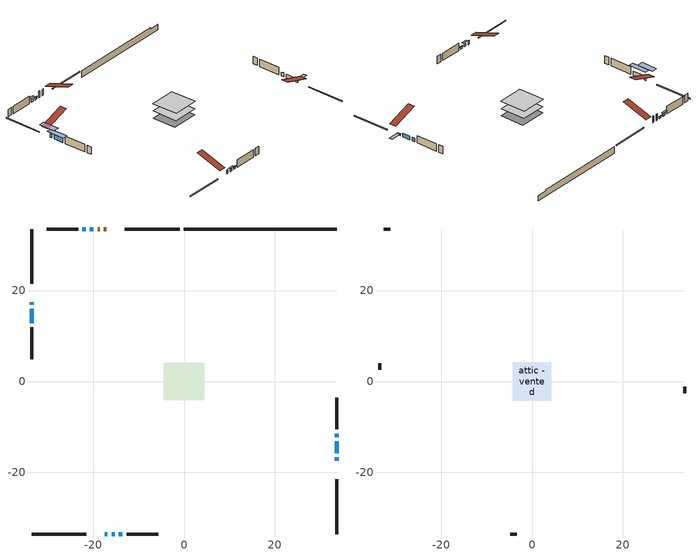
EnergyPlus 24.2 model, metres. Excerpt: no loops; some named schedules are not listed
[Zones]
conditioned space
 floor adiabatic (AdiabaticFloorConstruction): -4.14,-4.14 -4.14,4.14 4.14,4.14 4.14,-4.14 z0.96
 floor foundation (Slab1 construction): -4.43,-3.97 -4.43,3.97 4.43,3.97 4.43,-3.97 z-1.18
 wall outside (RimJoist1 construction): -0.98,33.55 -13.08,33.55 / -33.55,-33.55 -21.45,-33.55 / -33.55,33.55 -33.55,21.45 / 33.55,-33.55 33.55,-21.45 z0.96:1.26
 wall outside (AdiabaticWallConstruction 1): -17.09,33.55 -17.62,33.55 / -18.55,33.55 -19,33.55 z0.96:2.99
 wall outside (AdiabaticWallConstruction): -17.44,-33.55 -16.85,-33.55 / 33.55,-15.75 33.55,-13.19 / 33.55,-12.26 33.55,-11.44 z0.96:2.18; -19.92,33.55 -20.69,33.55 / 33.55,-17.44 33.55,-16.68 z0.96:1.5; -33.55,17.44 -33.55,16.91 z0.96:2.61; -15.93,-33.55 -15.26,-33.55 z0.96:1.8; -33.55,15.98 -33.55,12.83 z0.96:2.31; -21.62,33.55 -22.36,33.55 z0.96:1.88; -14.34,-33.55 -13.57,-33.55 z0.96:1.52
 wall outside (Wall1 construction): -23.29,33.55 -30.24,33.55 / -12.64,-33.55 -5.69,-33.55 / -33.55,11.9 -33.55,4.94 / 33.55,-10.52 33.55,-3.56 z0.96:3.4
 wall foundation (FoundationWall1 construction): -0.06,33.55,-1.18 -0.06,33.55,0.96 30.19,33.55,0.96 30.19,33.55,0.59 33.55,33.55,0.59 33.55,33.55,-1.18
 window (WindowConstruction 5): -17.44,-33.55 -16.86,-33.55 z0.96:2.18
 window (WindowConstruction 8): -19.93,33.55 -20.69,33.55 z0.96:1.49
 window (WindowConstruction 9): 33.55,-17.44 33.55,-16.68 z0.96:1.49
 window (WindowConstruction 6): -33.55,17.44 -33.55,16.91 z0.96:2.61
 window (WindowConstruction): -15.93,-33.55 -15.26,-33.55 z0.96:1.8
 window (WindowConstruction 1): -33.55,15.98 -33.55,12.83 z0.96:2.31
 window (WindowConstruction 2): -21.62,33.55 -22.36,33.55 z0.96:1.87
 window (WindowConstruction 3): 33.55,-15.75 33.55,-13.19 z0.96:2.18
 window (WindowConstruction 4): 33.55,-12.26 33.55,-11.44 z0.96:2.18
 window (WindowConstruction 7): -14.34,-33.55 -13.57,-33.55 z0.96:1.52
 door (Door): -17.1,33.55 -17.62,33.55 z0.96:2.99
 door (Door 1): -18.55,33.55 -19,33.55 z0.96:2.99
 ceiling adiabatic (AdiabaticFloorConstruction): 4.14,-4.14 4.14,4.14 -4.14,4.14 -4.14,-4.14 z0.96
attic - vented
 floor to conditioned space (Floor1 construction Reversed): -4.19,-4.19 -4.19,4.19 4.19,4.19 4.19,-4.19 z3.4
 wall outside (Wall2 construction): -31.17,33.55 -32.62,33.55 / -4.76,-33.55 -3.31,-33.55 / -33.55,4.01 -33.55,2.56 / 33.55,-2.63 33.55,-1.18 z0.96:3.4
 roof outside (Roof1 construction): -16.17,33.55,3.4 -16.17,25.38,6.12 -14.01,25.38,6.12 -14.01,33.55,3.4; -18.37,-33.55,3.4 -18.37,-25.38,6.12 -20.52,-25.38,6.12 -20.52,-33.55,3.4; -33.55,18.37,3.4 -25.38,18.37,6.12 -25.38,20.52,6.12 -33.55,20.52,3.4; 33.55,-18.37,3.4 25.38,-18.37,6.12 25.38,-20.52,6.12 33.55,-20.52,3.4
shading: -20.89,33.55 -19.73,33.55 -19.73,33.68 -20.89,33.68 z1.69; 33.55,-16.55 33.55,-17.57 37.36,-17.57 37.36,-16.55 z1.62; -33.55,14.57 -33.55,19.78 -35.38,19.78 -35.38,14.57 z4.95; -14.67,-33.55 -16.52,-33.55 -16.52,-34.01 -14.67,-34.01 z2.39; -33.55,11.51 -33.55,17.3 -35.07,17.3 -35.07,11.51 z3.63; -22.83,33.55 -21.14,33.55 -21.14,34.01 -22.83,34.01 z2.35; -13.37,-33.55 -14.54,-33.55 -14.54,-33.68 -13.37,-33.68 z1.72
[Building]
Building 1: Terrain=Suburbs
[Site:Location]
Mont Joli AP_QC: Latitude {deg}=48.61; Longitude {deg}=-68.21; Time Zone {hr}=-5; Elevation {m}=52; Keep Site Location Information=Yes
[Site:GroundTemperature:Shallow]
-0.843868, -3.04892, -3.2255, -2.1791, 2.02165, 6.20283, 9.82768, 12.1239, 12.319, 10.4514, 6.91898, 2.86606
[Site:WaterMainsTemperature]
Calculation Method=Schedule; Temperature Schedule=mains temperature schedule
[Material] Roughness=Rough; Thermal Absorptance=0.9
Name | Thickness {m} | Conductivity {W/m-K} | Density {kg/m3} | Specific Heat {J/kg-K} | Solar Absorptance | Visible Absorptance
asphalt or fiberglass shingles | 0.00635 | 0.162714 | 1121.4 | 1465.45 | 0.4 | 0.4
ceiling loosefill ins | 0.0846667 | 0.0480833 | 16.02 | 1046.75 | 0.7 | 0.7
ceiling stud and cavity | 0.1397 | 0.135387 | 65.682 | 1177.47 | 0.7 | 0.7
concrete 4.0 in. | 0.1016 | 1.803125 | 2242.8 | 837.4 | 0.7 | 0.7
concrete 8.0 in. | 0.2032 | 1.803125 | 2242.8 | 837.4 | 0.7 | 0.7
door material | 0.04445 | 0.0451087 | 512.64 | 1214.23 | 0.7 | 0.7
door material 1 | 0.04445 | 0.053851 | 512.64 | 1214.23 | 0.7 | 0.7
exterior vertical ins | 0.0486707 | 0.029427 | 32.04 | 1214.23 | 0.7 | 0.7
floor covering | 0.0127 | 0.0433444 | 54.468 | 1339.84 | 0.6 | 0.6
floor rigid ins; wall rigid ins | 0.512978 | 0.029427 | 32.04 | 1214.23 | 0.7 | 0.7
floor stud and cavity | 0.1397 | 1.75129 | 37.0049 | 1207.88 | 0.7 | 0.7
furniture material conditioned space 1 | 0.1524 | 0.115458 | 640.8 | 1214.23 | 0.6 | 0.6
gypsum board | 0.0127 | 0.160291 | 801 | 837.4 | 0.6 | 0.6
gypsum board 1 | 0.0127 | 0.160291 | 801 | 837.4 | 0.7 | 0.7
osb sheathing 0.5 in. | 0.0127 | 0.115458 | 512.64 | 1214.23 | 0.7 | 0.7
osb sheathing 0.75 in. | 0.01905 | 0.115458 | 512.64 | 1214.23 | 0.7 | 0.7
osb sheathing 2.0 in. | 0.0508 | 0.115458 | 512.64 | 1214.23 | 0.7 | 0.7
rim joist stud and cavity | 0.0508 | 0.0288045 | 125.044 | 1163.47 | 0.6 | 0.6
slab rigid ins | 0.00576401 | 0.029427 | 32.04 | 1214.23 | 0.7 | 0.7
wall stud and cavity | 0.1397 | 0.0906725 | 139.0536 | 1170.24 | 0.7 | 0.7
wall stud and cavity 1 | 0.0889 | 6.1454 | 50.32683 | 1063.81 | 0.6 | 0.6
wall stud and cavity 2 | 0.0889 | 0.380278 | 52.3479 | 1209.89 | 0.7 | 0.7
wall stud and cavity 3 | 0.0889 | 0.391764 | 83.0341 | 1211.67 | 0.7 | 0.7
wood siding | 0.0254 | 0.102417 | 544.68 | 1172.36 | 0.4 | 0.4
wood siding 1 | 0.00254 | 0.102417 | 544.68 | 1172.36 | 0.4 | 0.4
wood siding 2; wood siding 3; wood siding 4 | 0.0254 | 0.102417 | 544.68 | 1172.36 | 0.7 | 0.7
[WindowMaterial:SimpleGlazingSystem]
Name | U-Factor {W/m2-K} | Solar Heat Gain Coefficient
WindowMaterial | 2.00036 | 0.43
WindowMaterial 1 | 1.80504 | 0.53
WindowMaterial 2 | 1.96516 | 0.45
WindowMaterial 3 | 1.92427 | 0.49
WindowMaterial 4 | 1.822638 | 0.37
WindowMaterial 5 | 2.97187 | 0.62
WindowMaterial 6 | 2.220098 | 0.55
WindowMaterial 7 | 3.0559 | 0.43
WindowMaterial 8 | 3.05704 | 0.42
[Construction]
AdiabaticFloorConstruction: floor stud and cavity, floor rigid ins, osb sheathing 0.75 in., floor covering
AdiabaticWallConstruction: wood siding 3, wall rigid ins, wall stud and cavity 2, gypsum board
AdiabaticWallConstruction 1: wood siding 4, wall rigid ins, wall stud and cavity 2, gypsum board
Door: door material
Door 1: door material 1
Floor1 construction Reversed: gypsum board, ceiling stud and cavity, ceiling loosefill ins
FoundationWall1 construction: concrete 8.0 in., gypsum board 1
furniture construction conditioned space 1: furniture material conditioned space 1
PartitionWallConstruction: gypsum board, wall stud and cavity 3, gypsum board
RimJoist1 construction: wood siding 2, osb sheathing 2.0 in., rim joist stud and cavity
Roof1 construction: asphalt or fiberglass shingles
Slab1 construction: slab rigid ins, concrete 4.0 in.
Wall1 construction: wood siding, osb sheathing 0.5 in., wall stud and cavity, gypsum board
Wall2 construction: wood siding 1, wall stud and cavity 1
WindowConstruction: WindowMaterial
WindowConstruction 1: WindowMaterial 1
WindowConstruction 2: WindowMaterial 2
WindowConstruction 3: WindowMaterial 3
WindowConstruction 4: WindowMaterial 4
WindowConstruction 5: WindowMaterial 5
WindowConstruction 6: WindowMaterial 6
WindowConstruction 7: WindowMaterial 7
WindowConstruction 8; WindowConstruction 9: WindowMaterial 8
[Zone] Multiplier=1; Part of Total Floor Area=Yes
Name | Volume {m3}
attic - vented | 31.1188
conditioned space | 334.4
[Space]
Name | Zone | Volume {m3}
attic - vented 1 | attic - vented | 31.1188
conditioned space 1 | conditioned space | 334.4
[ZoneInfiltration:EffectiveLeakageArea]
infil attic - vented 1: Zone or Space=attic - vented 1; Schedule=Always On Discrete; Effective Air Leakage Area {cm2}=2448; Stack Coefficient=0.000358965; Wind Coefficient=1.28011e-05
[ZoneMixing]
whole house fan mix: Zone or Space=attic - vented; Schedule=Always On Continuous; Design Flow Rate Calculation Method=Flow/Zone; Design Flow Rate {m3/s}=0; Source Zone or Space=conditioned space
[SurfaceProperty:ExposedFoundationPerimeter]
Slab1: Exposed Perimeter Calculation Method=TotalExposedPerimeter; Total Exposed Perimeter {m}=33.607
[InternalMass] Zone or ZoneList=conditioned space; Space or SpaceList=conditioned space 1
Name | Construction | Surface Area {m2}
furniture mass conditioned space 1 | furniture construction conditioned space 1 | 55.5521
partition wall mass | PartitionWallConstruction | 138.88
[Lights]
interior lighting: Zone or ZoneList or Space or SpaceList=conditioned space 1; Schedule=interior lighting schedule; Design Level Calculation Method=LightingLevel; Lighting Level {W}=343.2; Return Air Fraction=0; Fraction Radiant=0.6; Fraction Visible=0.2; Fraction Replaceable=1
[People]
occupants: Zone or ZoneList or Space or SpaceList=conditioned space 1; Number of People Schedule=occupants schedule; Number of People Calculation Method=People; Number of People=3; Fraction Radiant=0.314171; Sensible Heat Fraction=0.56303; Activity Level Schedule=occupants activity schedule; Carbon Dioxide Generation Rate {m3/s-W}=0; Enable ASHRAE 55 Comfort Warnings=No; Mean Radiant Temperature Calculation Type=EnclosureAveraged
[ElectricEquipment] Zone or ZoneList or Space or SpaceList=conditioned space 1; Design Level Calculation Method=EquipmentLevel
Name | Schedule | Design Level {W} | Fraction Latent | Fraction Radiant | Fraction Lost
clothes dryer | clothes dryer schedule | 140.772 | 0.015 | 0.081 | 0.85
clothes washer | clothes washer schedule | 32.1985 | 0.03 | 0.162 | 0.7
cooking range | cooking range schedule | 215.147 | 0.08 | 0.432 | 0.2
dishwasher | dishwasher schedule | 66.8632 | 0.3 | 0.18 | 0.4
fridge | fridge schedule | 72.9452 | 0 | 0.6 | 0
mech vent bath fan 0 | mech vent bath fan 0 schedule | 1.8 | 0 | 0 | 1
mech vent house fan | mech vent house fan schedule | 0 | 0 | 0 | 1
mech vent house fan cfis | mech vent house fan cfis schedule | 0 | 0 | 0 | 0
mech vent range fan 0 | mech vent range fan 0 schedule | 2.7 | 0 | 0 | 1
misc plug loads | misc plug loads schedule | 494.7 | 0.045 | 0.513 | 0.1
whole house fan | Always On Discrete | 0 | 0 | 0 | 1
[OtherEquipment] Zone or ZoneList or Space or SpaceList=conditioned space 1; Design Level Calculation Method=EquipmentLevel
Name | Fuel Type | Schedule | Design Level {W} | Fraction Latent | Fraction Radiant | Fraction Lost
clothes dryer 1 | Electricity | clothes dryer schedule | 0 | 0.015 | 0.081 | 0.85
cooking range 1 | Electricity | cooking range schedule | 0 | 0.08 | 0.432 | 0.2
general water use latent | None | general water use schedule | 62.594 | 1 | 0 | 0
general water use sensible | None | general water use schedule | -61.6891 | 0 | 0.6 | 0
mech vent house fan latent load | None | Always On Discrete | 0 | 1 | 0 | 0
mech vent house fan sensible load | None | Always On Discrete | 0 | 0 | 0 | 0
water heater energy adjustment1 | Electricity | Always On Discrete | 0.01 | 0 | 0 | 1
[ZoneInfiltration:DesignFlowRate] Zone or ZoneList or Space or SpaceList=conditioned space 1; Schedule=Always On Discrete; Design Flow Rate Calculation Method=Flow/Zone; Design Flow Rate {m3/s}=0
infil flow; natural vent flow; whole house fan flow
[ZoneControl:Thermostat]
conditioned space Thermostat: Zone or ZoneList=conditioned space; Control Type Schedule=conditioned space Thermostat Schedule; Control 1=conditioned space temperature setpoint; Temperature Difference Between Cutout And Setpoint {deltaC}=0
[ZoneHVAC:Baseboard:Convective:Electric]
electric baseboard: Availability Schedule=Always On Discrete; Heating Design Capacity {W}=5837.39; Efficiency=1
[Zone equipment]
conditioned space: electric baseboard
[Foundation:Kiva]
Foundation Kiva 1: Initial Indoor Air Temperature {C}=18; Wall Height Above Grade {m}=0.959998; Wall Depth Below Slab {m}=0.2032; Custom Block Material Name 1=exterior vertical ins; Custom Block Depth 1 {m}=2.14; Custom Block X Position 1 {m}=0.2159; Custom Block Z Position 1 {m}=0
[Foundation:Kiva:Settings]
Soil Conductivity {W/m-K}=0.849921; Soil Density {kg/m3}=1842.3; Soil Specific Heat {J/kg-K}=418.7; Ground Solar Absorptivity=0.9; Ground Thermal Absorptivity=0.9; Ground Surface Roughness {m}=0.03; Far-Field Width {m}=40; Deep-Ground Boundary Condition=ZeroFlux; Deep-Ground Depth {m}=40; Minimum Cell Dimension {m}=0.2; Maximum Cell Growth Coefficient=3; Simulation Timestep=Timestep
[Exterior:Lights]
exterior lighting: Schedule=exterior lighting schedule; Design Level {W}=75.6
[EnergyManagementSystem:GlobalVariable]
infil_program_Qfan
infil_program_Qinf
natural_vent_program_Qnv
natural_vent_program_Qwhf
[EnergyManagementSystem:Sensor]
Name | Output:Variable or Output:Meter Index Key | Output:Variable or Output:Meter
airflow_gain | infil flow | Infiltration Sensible Heat Gain Energy
airflow_gain_1 | natural vent flow | Infiltration Sensible Heat Gain Energy
airflow_gain_2 | whole house fan flow | Infiltration Sensible Heat Gain Energy
airflow_loss | infil flow | Infiltration Sensible Heat Loss Energy
airflow_loss_1 | natural vent flow | Infiltration Sensible Heat Loss Energy
airflow_loss_2 | whole house fan flow | Infiltration Sensible Heat Loss Energy
clg_load_cond |  | Cooling:EnergyTransfer:Zone:CONDITIONED SPACE
clg_sp_s; clg_sp_s_1 | cooling setpoint | Schedule Value
clothes_dryer_exhaust_0_sch_s | clothes dryer exhaust 0 schedule | Schedule Value
conditioned_space_clg_unmet_s | conditioned space | Zone Cooling Setpoint Not Met Time
conditioned_space_htg_unmet_s | conditioned space | Zone Heating Setpoint Not Met Time
cool_season | cooling season schedule | Schedule Value
fridge_tin_s | conditioned space | Zone Mean Air Temperature
htg_load_cond |  | Heating:EnergyTransfer:Zone:CONDITIONED SPACE
htg_sp_s; htg_sp_s_1 | heating setpoint | Schedule Value
ig_ee_conv | clothes dryer | Electric Equipment Convective Heating Energy
ig_ee_conv_2 | cooking range | Electric Equipment Convective Heating Energy
ig_ee_conv_4 | fridge | Electric Equipment Convective Heating Energy
ig_ee_conv_5 | misc plug loads | Electric Equipment Convective Heating Energy
ig_ee_conv_6 | whole house fan | Electric Equipment Convective Heating Energy
ig_ee_rad | clothes dryer | Electric Equipment Radiant Heating Energy
ig_ee_rad_2 | cooking range | Electric Equipment Radiant Heating Energy
ig_ee_rad_4 | fridge | Electric Equipment Radiant Heating Energy
ig_ee_rad_5 | misc plug loads | Electric Equipment Radiant Heating Energy
ig_ee_rad_6 | whole house fan | Electric Equipment Radiant Heating Energy
ig_lgt_conv | interior lighting | Lights Convective Heating Energy
ig_lgt_rad | interior lighting | Lights Radiant Heating Energy
ig_lgt_vis | interior lighting | Lights Visible Radiation Heating Energy
ig_oe_conv | clothes dryer 1 | Other Equipment Convective Heating Energy
ig_oe_conv_1 | cooking range 1 | Other Equipment Convective Heating Energy
ig_oe_conv_2 | general water use latent | Other Equipment Convective Heating Energy
ig_oe_conv_3 | general water use sensible | Other Equipment Convective Heating Energy
ig_oe_conv_4 | water heater energy adjustment1 | Other Equipment Convective Heating Energy
ig_oe_rad | clothes dryer 1 | Other Equipment Radiant Heating Energy
ig_oe_rad_1 | cooking range 1 | Other Equipment Radiant Heating Energy
ig_oe_rad_2 | general water use latent | Other Equipment Radiant Heating Energy
ig_oe_rad_3 | general water use sensible | Other Equipment Radiant Heating Energy
ig_oe_rad_4 | water heater energy adjustment1 | Other Equipment Radiant Heating Energy
ig_ppl_conv | occupants | People Convective Heating Energy
ig_ppl_rad | occupants | People Radiant Heating Energy
im_conv | furniture mass conditioned space 1 | Surface Inside Face Convection Heat Gain Energy
im_conv_1 | partition wall mass | Surface Inside Face Convection Heat Gain Energy
im_ig | furniture mass conditioned space 1 | Surface Inside Face Internal Gains Radiation Heat Gain Energy
im_ig_1 | partition wall mass | Surface Inside Face Internal Gains Radiation Heat Gain Energy
im_lgt | furniture mass conditioned space 1 | Surface Inside Face Lights Radiation Heat Gain Energy
im_lgt_1 | partition wall mass | Surface Inside Face Lights Radiation Heat Gain Energy
im_sol | furniture mass conditioned space 1 | Surface Inside Face Solar Radiation Heat Gain Energy
im_sol_1 | partition wall mass | Surface Inside Face Solar Radiation Heat Gain Energy
im_surf | furniture mass conditioned space 1 | Surface Inside Face Net Surface Thermal Radiation Heat Gain Energy
im_surf_1 | partition wall mass | Surface Inside Face Net Surface Thermal Radiation Heat Gain Energy
mech_vent_bath_fan_0_sch_s | mech vent bath fan 0 schedule | Schedule Value
mech_vent_range_fan_0_sch_s | mech vent range fan 0 schedule | Schedule Value
mv_conv | mech vent bath fan 0 | Electric Equipment Convective Heating Energy
mv_conv_1 | mech vent house fan | Electric Equipment Convective Heating Energy
mv_conv_2 | mech vent house fan cfis | Electric Equipment Convective Heating Energy
mv_conv_3 | mech vent range fan 0 | Electric Equipment Convective Heating Energy
mv_conv_4 | mech vent house fan latent load | Other Equipment Convective Heating Energy
mv_conv_5 | mech vent house fan sensible load | Other Equipment Convective Heating Energy
mv_rad | mech vent bath fan 0 | Electric Equipment Radiant Heating Energy
mv_rad_1 | mech vent house fan | Electric Equipment Radiant Heating Energy
mv_rad_2 | mech vent house fan cfis | Electric Equipment Radiant Heating Energy
mv_rad_3 | mech vent range fan 0 | Electric Equipment Radiant Heating Energy
mv_rad_4 | mech vent house fan latent load | Other Equipment Radiant Heating Energy
mv_rad_5 | mech vent house fan sensible load | Other Equipment Radiant Heating Energy
natural_vent_s | natural vent schedule | Schedule Value
out_pb_s |  | Site Outdoor Air Barometric Pressure
out_wt_s |  | Site Outdoor Air Humidity Ratio
site_vw_s |  | Site Wind Speed
ss_back_out | Window1 | Surface Window Shortwave from Zone Back Out Window Heat Transfer Rate
ss_back_out_1 | Window10 | Surface Window Shortwave from Zone Back Out Window Heat Transfer Rate
ss_back_out_2 | Window11 | Surface Window Shortwave from Zone Back Out Window Heat Transfer Rate
ss_back_out_3 | Window2 | Surface Window Shortwave from Zone Back Out Window Heat Transfer Rate
ss_back_out_4 | Window3 | Surface Window Shortwave from Zone Back Out Window Heat Transfer Rate
ss_back_out_5 | Window4 | Surface Window Shortwave from Zone Back Out Window Heat Transfer Rate
ss_back_out_6 | Window6 | Surface Window Shortwave from Zone Back Out Window Heat Transfer Rate
ss_back_out_7 | Window7 | Surface Window Shortwave from Zone Back Out Window Heat Transfer Rate
ss_back_out_8 | Window8 | Surface Window Shortwave from Zone Back Out Window Heat Transfer Rate
ss_back_out_9 | Window9 | Surface Window Shortwave from Zone Back Out Window Heat Transfer Rate
ss_conv | Door1 | Surface Inside Face Convection Heat Gain Energy
ss_conv_1 | Door2 | Surface Inside Face Convection Heat Gain Energy
ss_conv_10 | Window8 | Surface Inside Face Convection Heat Gain Energy
ss_conv_11 | Window9 | Surface Inside Face Convection Heat Gain Energy
ss_conv_2 | Window1 | Surface Inside Face Convection Heat Gain Energy
ss_conv_3 | Window10 | Surface Inside Face Convection Heat Gain Energy
ss_conv_4 | Window11 | Surface Inside Face Convection Heat Gain Energy
ss_conv_5 | Window2 | Surface Inside Face Convection Heat Gain Energy
ss_conv_6 | Window3 | Surface Inside Face Convection Heat Gain Energy
ss_conv_7 | Window4 | Surface Inside Face Convection Heat Gain Energy
ss_conv_8 | Window6 | Surface Inside Face Convection Heat Gain Energy
ss_conv_9 | Window7 | Surface Inside Face Convection Heat Gain Energy
ss_ig | Door1 | Surface Inside Face Internal Gains Radiation Heat Gain Energy
ss_ig_1 | Door2 | Surface Inside Face Internal Gains Radiation Heat Gain Energy
ss_ig_10 | Window8 | Surface Inside Face Internal Gains Radiation Heat Gain Energy
ss_ig_11 | Window9 | Surface Inside Face Internal Gains Radiation Heat Gain Energy
ss_ig_2 | Window1 | Surface Inside Face Internal Gains Radiation Heat Gain Energy
ss_ig_3 | Window10 | Surface Inside Face Internal Gains Radiation Heat Gain Energy
ss_ig_4 | Window11 | Surface Inside Face Internal Gains Radiation Heat Gain Energy
ss_ig_5 | Window2 | Surface Inside Face Internal Gains Radiation Heat Gain Energy
ss_ig_6 | Window3 | Surface Inside Face Internal Gains Radiation Heat Gain Energy
ss_ig_7 | Window4 | Surface Inside Face Internal Gains Radiation Heat Gain Energy
ss_ig_8 | Window6 | Surface Inside Face Internal Gains Radiation Heat Gain Energy
ss_ig_9 | Window7 | Surface Inside Face Internal Gains Radiation Heat Gain Energy
ss_lgt | Door1 | Surface Inside Face Lights Radiation Heat Gain Energy
ss_lgt_1 | Door2 | Surface Inside Face Lights Radiation Heat Gain Energy
ss_sol | Door1 | Surface Inside Face Solar Radiation Heat Gain Energy
ss_sol_1 | Door2 | Surface Inside Face Solar Radiation Heat Gain Energy
ss_surf | Door1 | Surface Inside Face Net Surface Thermal Radiation Heat Gain Energy
ss_surf_1 | Door2 | Surface Inside Face Net Surface Thermal Radiation Heat Gain Energy
ss_surf_10 | Window8 | Surface Inside Face Net Surface Thermal Radiation Heat Gain Energy
ss_surf_11 | Window9 | Surface Inside Face Net Surface Thermal Radiation Heat Gain Energy
ss_surf_2 | Window1 | Surface Inside Face Net Surface Thermal Radiation Heat Gain Energy
ss_surf_3 | Window10 | Surface Inside Face Net Surface Thermal Radiation Heat Gain Energy
ss_surf_4 | Window11 | Surface Inside Face Net Surface Thermal Radiation Heat Gain Energy
ss_surf_5 | Window2 | Surface Inside Face Net Surface Thermal Radiation Heat Gain Energy
ss_surf_6 | Window3 | Surface Inside Face Net Surface Thermal Radiation Heat Gain Energy
ss_surf_7 | Window4 | Surface Inside Face Net Surface Thermal Radiation Heat Gain Energy
ss_surf_8 | Window6 | Surface Inside Face Net Surface Thermal Radiation Heat Gain Energy
ss_surf_9 | Window7 | Surface Inside Face Net Surface Thermal Radiation Heat Gain Energy
ss_trans_in | Window1 | Surface Window Transmitted Solar Radiation Rate
ss_trans_in_1 | Window10 | Surface Window Transmitted Solar Radiation Rate
ss_trans_in_2 | Window11 | Surface Window Transmitted Solar Radiation Rate
ss_trans_in_3 | Window2 | Surface Window Transmitted Solar Radiation Rate
ss_trans_in_4 | Window3 | Surface Window Transmitted Solar Radiation Rate
ss_trans_in_5 | Window4 | Surface Window Transmitted Solar Radiation Rate
ss_trans_in_6 | Window6 | Surface Window Transmitted Solar Radiation Rate
ss_trans_in_7 | Window7 | Surface Window Transmitted Solar Radiation Rate
ss_trans_in_8 | Window8 | Surface Window Transmitted Solar Radiation Rate
ss_trans_in_9 | Window9 | Surface Window Transmitted Solar Radiation Rate
ss_trans_out | Window1 | Surface Inside Face Initial Transmitted Diffuse Transmitted Out Window Solar Radiation Rate
ss_trans_out_1 | Window10 | Surface Inside Face Initial Transmitted Diffuse Transmitted Out Window Solar Radiation Rate
ss_trans_out_2 | Window11 | Surface Inside Face Initial Transmitted Diffuse Transmitted Out Window Solar Radiation Rate
ss_trans_out_3 | Window2 | Surface Inside Face Initial Transmitted Diffuse Transmitted Out Window Solar Radiation Rate
ss_trans_out_4 | Window3 | Surface Inside Face Initial Transmitted Diffuse Transmitted Out Window Solar Radiation Rate
ss_trans_out_5 | Window4 | Surface Inside Face Initial Transmitted Diffuse Transmitted Out Window Solar Radiation Rate
ss_trans_out_6 | Window6 | Surface Inside Face Initial Transmitted Diffuse Transmitted Out Window Solar Radiation Rate
ss_trans_out_7 | Window7 | Surface Inside Face Initial Transmitted Diffuse Transmitted Out Window Solar Radiation Rate
ss_trans_out_8 | Window8 | Surface Inside Face Initial Transmitted Diffuse Transmitted Out Window Solar Radiation Rate
ss_trans_out_9 | Window9 | Surface Inside Face Initial Transmitted Diffuse Transmitted Out Window Solar Radiation Rate
s_conv | Floor1 | Surface Inside Face Convection Heat Gain Energy
s_conv_1 | FoundationWall1 | Surface Inside Face Convection Heat Gain Energy
s_conv_10 | Wall1:180 | Surface Inside Face Convection Heat Gain Energy
s_conv_11 | Wall1:270 | Surface Inside Face Convection Heat Gain Energy
s_conv_12 | Wall1:90 | Surface Inside Face Convection Heat Gain Energy
s_conv_2 | inferred conditioned ceiling | Surface Inside Face Convection Heat Gain Energy
s_conv_3 | inferred conditioned floor | Surface Inside Face Convection Heat Gain Energy
s_conv_4 | RimJoist1:0 | Surface Inside Face Convection Heat Gain Energy
s_conv_5 | RimJoist1:180 | Surface Inside Face Convection Heat Gain Energy
s_conv_6 | RimJoist1:270 | Surface Inside Face Convection Heat Gain Energy
s_conv_7 | RimJoist1:90 | Surface Inside Face Convection Heat Gain Energy
s_conv_8 | Slab1 | Surface Inside Face Convection Heat Gain Energy
s_conv_9 | Wall1:0 | Surface Inside Face Convection Heat Gain Energy
s_ig | Floor1 | Surface Inside Face Internal Gains Radiation Heat Gain Energy
s_ig_1 | FoundationWall1 | Surface Inside Face Internal Gains Radiation Heat Gain Energy
s_ig_10 | Wall1:180 | Surface Inside Face Internal Gains Radiation Heat Gain Energy
s_ig_11 | Wall1:270 | Surface Inside Face Internal Gains Radiation Heat Gain Energy
s_ig_12 | Wall1:90 | Surface Inside Face Internal Gains Radiation Heat Gain Energy
s_ig_2 | inferred conditioned ceiling | Surface Inside Face Internal Gains Radiation Heat Gain Energy
s_ig_3 | inferred conditioned floor | Surface Inside Face Internal Gains Radiation Heat Gain Energy
s_ig_4 | RimJoist1:0 | Surface Inside Face Internal Gains Radiation Heat Gain Energy
s_ig_5 | RimJoist1:180 | Surface Inside Face Internal Gains Radiation Heat Gain Energy
s_ig_6 | RimJoist1:270 | Surface Inside Face Internal Gains Radiation Heat Gain Energy
